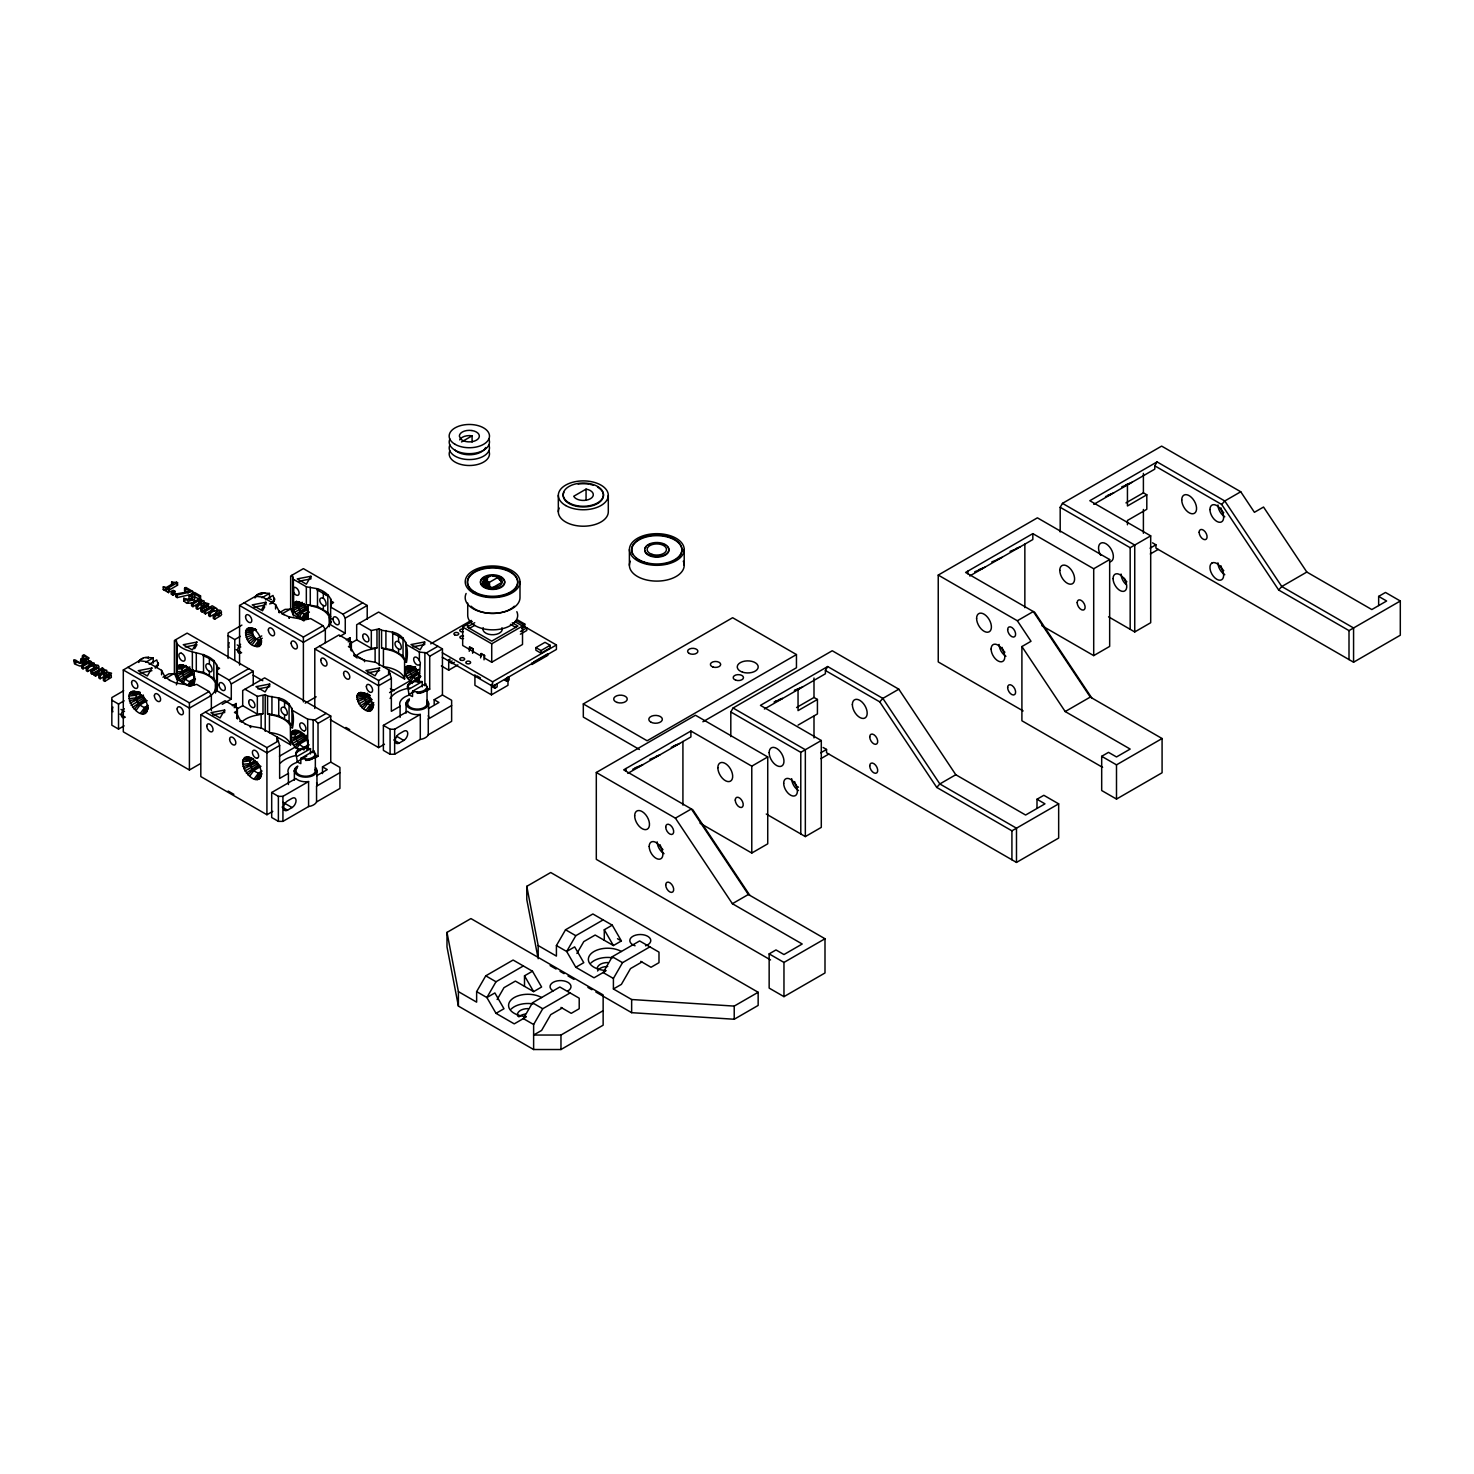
<?xml version="1.0" encoding="UTF-8"?>
<svg xmlns="http://www.w3.org/2000/svg" width="1474" height="1474" viewBox="0 0 1474 1474"><rect width="100%" height="100%" fill="white"/><g stroke="black" fill="none" stroke-linecap="round" stroke-linejoin="round"><path stroke-width="1.5" d="M211.353 710.597L211.353 695.47L209.068 691.527L196.705 684.378L188.838 686.092L177.12 679.33L177.12 643.788L175.738 639.698M303.957 620.941L293.381 614.842L293.768 587.5A4.44 2.561 60 0 1 298.19 590.061A4.44 2.561 60 0 1 298.19 595.164A4.44 2.561 60 0 1 293.768 592.622L293.381 591.829M487.857 586.32L488.041 581.788L486.162 579.098M177.12 672.973C177.175 683.181 198.124 693.296 194.402 676.105L194.089 678.924C194.789 671.757 181.339 659.081 177.12 667.906M307.845 616.187L307.845 609.002L307.218 610.328C312.285 624.644 292.405 616.851 293.381 607.177M308.066 614.437L308.379 611.618L304.399 613.921L301.783 618.048M307.845 744.517L308.029 740.501L307.624 748.976L308.158 741.772M419.85 675.958L418.69 681.928L419.85 675.958L415.871 678.261L413.254 682.407C399.749 677.34 404.06 656.354 417.861 670.817L410.988 666.617M148.137 707.833C141.375 729.814 114.714 684.452 139.201 692.467L132.531 691.159M147.124 711.094C149.187 702.158 142.536 693.849 134.189 691.324M193.868 683.31L194.089 681.559M250.433 628.164C259.295 628.329 267.199 649.408 254.486 646.017C244.463 643.991 241.017 622.102 255.444 629.287L248.793 627.998M259.332 646.496L261.58 640.545C256.476 641.816 248.977 632.549 254.486 629.195M261.875 773.5C256.071 794.781 229.078 753.067 251.28 757.765M244.868 757.268L251.151 758.299C246.637 764.674 254.394 773.979 261.359 773.334L259.092 779.285M260.861 776.761C262.943 767.825 256.292 759.515 247.927 756.991M293.381 604.745L296.385 601.41L305.431 605.446L299.517 602.258M300.051 749.971C284.445 744.223 289.973 718.52 306.168 736.632L297.011 731.104M290.728 734.715L295.629 734.531L299.591 732.228C287.577 731.399 303.994 755.204 308.158 744.407L302.428 749.455M373.585 705.069C369.053 725.374 344.474 687.805 365.257 693.277M372.572 708.331C373.714 701.329 368.353 694.678 361.904 692.504M419.316 680.546L418.69 674.687L416.387 670.707M193.241 684.691L194.402 678.722L190.422 681.025L187.806 685.17M307.218 617.569L308.25 612.723M306.997 750.358L307.624 746.397M193.868 676.916L194.273 674.834M307.845 612.429L308.25 610.347M138.777 662.471L139.035 661.292A9.673 5.583 0 0 1 145.871 657.33L153.222 657.901L153.222 663.153M177.12 643.788C187.677 656.243 211.703 649.573 217.231 666.948L219.608 668.33L217.397 669.601L216.66 672.863L229.023 680.011L231.289 683.954L231.289 699.081L222.224 704.332M217.397 669.601L217.397 687.363L215.093 690.403A26.587 15.348 0 0 1 209.787 696.299M231.289 699.081L216.66 690.643L217.397 687.363M255.02 597.983L255.297 596.804A9.673 5.583 0 0 1 262.132 592.843L269.466 593.414L269.466 598.665L271.474 599.568M236.651 717.801L237.388 707.87L225.025 700.74L200.814 714.724L200.814 776.577L266.923 814.735L272.782 811.363M350.628 649.776L351.365 642.056L339.002 634.926L314.791 648.91L314.791 708.478M501.934 582.322L498.12 577.292L489.331 582.359L488.041 581.788L485.757 587.721L487.028 581.014L484.209 586.56L483.251 585.215C483.417 574.197 498.599 571.912 501.934 582.322L494.03 586.873M192.246 685.613L193.868 680.73M306.224 618.49L307.845 613.608M488.281 586.523L489.331 582.359L489.829 586.892M146.442 712.605L148.248 707.078C141.522 710.394 131.536 697.294 138.243 692.375M260.419 645.483L261.617 641.798M260.179 778.272L261.395 774.587M371.89 709.842L373.696 704.314C367.91 708.92 358.827 692.338 367.947 694.088L363.673 693.259M190.957 686.018L193.241 681.32M304.934 618.896L307.218 614.197M416.884 681.762L419.316 677.966M484.209 586.56L486.383 580.111L483.251 585.215L482.919 583.759L486.383 578.195L483.251 582.322L487.028 577.311L484.209 580.977L487.747 578.932M145.355 713.619L147.603 707.667M203.523 655.856L203.523 654.548L203.523 672.31L213.841 678.28L217.231 684.71L215.093 682.444A26.587 15.348 0 0 0 202.712 673.121L192.357 670.357L192.357 652.595M289.291 616.961L289.291 618.269L289.291 616.961L300.438 618.914M250.525 726.185L250.525 727.511L250.525 726.185L261.672 728.138L290.599 744.831L290.323 725.871A26.587 15.348 0 0 0 271.511 715.019L267.586 713.784L267.586 696.023L265.209 694.641L257.342 696.354L244.979 689.224M317.5 590.061L317.5 588.752C324.704 591.074 332.977 596.952 331.208 605.593M278.733 699.302L278.733 697.976C293.086 700.924 295.003 715.903 292.46 728.138L290.599 727.069M392.71 633.488L392.71 632.18C407.064 635.128 408.98 650.108 406.437 662.342L404.3 660.076A26.587 15.348 0 0 0 385.488 649.223L381.563 647.989L381.563 630.227L379.187 628.845L371.319 630.54L358.956 623.41M370.803 710.855L373.051 704.904M187.806 668.054L190.422 669.196C177.285 657.625 181.026 683.752 192.412 681.578M293.363 605.869L298.135 605.685L302.096 603.4C293.823 601.761 300.585 615.579 306.389 614.455M413.586 667.74C405.276 666.119 412.057 679.938 417.861 678.814M234.237 707.704L236.135 703.522L232.339 705.714M348.214 641.89L350.112 637.726L346.316 639.919M189.446 685.852L191.454 681.467L195.434 679.182M303.423 618.748L305.431 614.345L309.411 612.06M303.865 750.063L305.21 747.152L309.172 744.849M415.557 681.633L416.902 678.703L420.882 676.419M143.936 714.061L146.792 707.907M257.913 646.939L260.751 640.785M257.674 779.728L260.53 773.592M369.384 711.297L372.222 705.143M193.241 674.816L193.868 673.489M307.624 742.601L306.997 737.848L306.002 738.419L304.694 736.521M418.69 674.687L419.316 673.36M95.57 667.335L94.354 667.335L94.225 663.116L90.264 662.029L91.167 661.513L89.803 660.721L81.678 665.419L81.678 668.054L83.041 668.846L89.122 665.327L91.978 665.861M216.752 612.392L216.973 608.651L212.201 605.777L204.075 610.476L204.075 613.11L205.439 613.903L211.519 610.402L214.375 610.918M194.66 648.652L196.926 644.709L185.208 646.957M265.891 602.258L261.322 610.162L252.22 604.893L265.891 602.258L265.891 604.893M262.464 610.807L264.749 606.864M224.638 710.044L220.068 717.949L210.948 712.679L224.638 710.044L224.638 712.679M310.903 576.26L306.352 584.165L297.232 578.895L310.903 576.26L310.903 578.895L299.185 581.161M269.65 684.047L265.099 691.951L255.979 686.681L269.65 684.047L269.65 686.681L257.932 688.948M424.659 641.945L420.108 649.831L410.988 644.562L424.659 641.945L424.659 644.562L412.941 646.828M446.99 932.397L446.99 946.879L458.396 1006.097L533.625 1049.525L560.968 1049.525L603.142 1025.185L603.142 994.913L470.925 918.578L446.99 932.397L458.396 991.615L476.636 1002.154L476.636 991.615L485.757 975.825L513.099 960.035L532.482 971.219L541.603 987.009L533.625 991.615L515.384 981.094L503.979 987.672L497.143 999.519M523.362 965.949L496.001 981.758L486.881 997.548L496.001 1013.338L514.242 1023.859L525.868 1017.152M595.846 992.02L631.646 1012.675L734.218 1019.253L758.152 1005.434L758.152 992.278L550.723 872.516L526.789 886.335L538.176 945.553L556.417 956.092L556.417 945.553L565.537 929.762L592.88 913.972L612.263 925.156L621.383 940.946L613.405 945.553L595.164 935.032L583.778 941.61L576.924 953.457M560.968 1007.405L571.23 1013.338L579.208 1008.732L579.208 998.193L559.844 987.009L532.482 1002.799L523.362 1018.608L533.625 1024.522L533.625 1049.525M603.142 919.887L575.8 935.695L566.679 951.485L575.8 967.276L594.022 977.796L605.648 971.09M533.625 1024.522L542.745 1008.732L570.088 992.942M730.809 736.632L730.809 711.96L733.075 707.999L832.239 650.753L898.808 689.187L955.797 774.734L1025.609 815.03L1044.974 803.846L1036.996 799.24L1036.996 808.36M640.766 961.343L651.011 967.276L658.989 962.669L658.989 952.13L639.624 940.946L612.263 956.737L603.142 972.545L613.405 978.46L613.405 988.98L631.646 999.519L734.218 1006.097L758.152 992.278M613.405 978.46L622.525 962.669L649.868 946.879M764.38 709.012L825.403 673.784L825.403 670.504L827.688 666.543L882.852 698.4L939.841 783.947L1016.489 828.204L1016.489 862.419L1058.664 838.061L1058.664 803.846L1043.832 795.297L1036.996 799.24M1060.193 531.985L1060.193 507.296L1062.478 503.353L1161.641 446.106L1240.739 491.763L1254.411 512.307L1263.531 507.038L1306.83 572.059L1371.815 609.554L1386.629 601.005L1378.651 596.399L1378.651 605.519M1093.763 504.366L1154.787 469.137L1154.787 465.839L1157.072 461.896L1224.783 500.976L1281.772 586.523L1353.574 627.979L1353.574 662.213L1400.3 635.22L1400.3 601.005L1385.486 592.456L1378.651 596.399M142.278 713.895L145.815 707.815M256.255 646.773L259.793 640.693M256.034 779.562L259.571 773.481M367.726 711.131L371.264 705.051M155.212 667.998A9.673 5.583 0 0 0 158.05 664.055L156.76 659.947L149.206 664.295M271.474 603.511A9.673 5.583 0 0 0 274.311 599.568L273.003 595.459L265.467 599.807M300.825 750.026A9.673 5.583 0 0 0 295.998 754.854L296.329 752.09A9.673 5.583 0 0 1 303.165 748.147L310.498 748.7L310.498 753.969M300.825 758.373L314.036 750.745L315.344 754.854A9.673 5.583 0 0 1 305.671 760.437L305.671 759.128L300.825 758.373L300.825 763.643L298.835 762.758L297.287 761.597L295.998 753.546L295.998 754.854M410.527 683.789A9.673 5.583 0 0 0 407.69 687.732L408.022 684.968A9.673 5.583 0 0 1 414.857 681.025L422.19 681.578L422.19 686.847M412.536 691.251L425.746 683.623L427.036 687.732A9.673 5.583 0 0 1 417.363 693.314L417.363 692.006L412.536 691.251L412.536 696.52L410.527 695.636L408.98 694.475L407.69 686.423L407.69 687.732M183.255 682.536L185.853 678.409L193.813 673.802M299.517 616.74L302.115 612.594L308.084 609.149M297.011 748.202L299.609 744.075L307.569 739.487M410.988 681.099L413.586 676.953L419.556 673.507M208.718 608.007L208.589 606.109M485.757 579.816L488.041 576.537L484.209 580.977M482.919 583.759L486.162 579.153M135.958 710.505L140.233 704.738L147.234 700.703M140.509 713.14L144.784 707.373L148.284 705.364M252.22 644.709L256.494 638.942L261.746 635.92M254.486 646.017L258.761 640.25L262.261 638.242M249.696 776.172L253.97 770.423L260.972 766.369M254.265 778.806L258.54 773.058L262.04 771.031M363.673 709.049L367.947 703.301L371.448 701.274M365.957 710.376L370.232 704.609L373.733 702.601M322.769 592.327L327.117 595.588L327.818 594.704L327.818 612.484L330.692 616.629M357.169 657.994L354.184 655.746L354.884 654.843L350.794 647.989L348.417 646.607L350.628 645.336M181.634 681.356L184.821 677.653L192.781 673.047M297.895 615.542L301.083 611.839L307.053 608.394M295.39 747.023L298.577 743.32L306.537 738.732M409.367 679.901L412.554 676.197L418.524 672.752M1058.664 803.846L1011.919 830.82L936.745 787.429L879.757 701.882L882.852 698.4L898.808 689.187M936.745 787.429L939.841 783.947L955.797 774.734M1400.3 601.005L1349.005 630.614L1278.677 590.024L1221.688 504.477L1224.783 500.976L1240.739 491.763M1278.677 590.024L1281.772 586.523L1306.83 572.059M134.189 709.215L139.201 704.001L146.202 699.947M250.433 643.401L255.444 638.187M247.927 774.882L252.938 769.668L259.94 765.632M361.904 707.76L366.915 702.545L372.167 699.524M419.39 664.571L419.003 664.921A4.44 2.561 60 0 1 414.581 662.36A4.44 2.561 60 0 1 414.581 657.238A4.44 2.561 60 0 1 419.003 659.799L420.348 662.655L419.39 677.487M95.847 672.107L92.272 674.171L90.909 673.378L90.909 670.744L92.272 671.536L99.126 667.132L98.242 665.327L94.354 664.7M220.639 613.018L221.653 614.4L220.75 615.671L214.67 619.227L213.306 618.435L213.306 615.8L214.67 616.593L221.524 612.189L220.639 610.383L216.752 609.757M180.123 679.754L191.823 672.033M296.385 613.958L308.084 606.238M293.879 745.439L305.579 737.719M407.856 678.316L417.566 671.739M132.531 707.465L145.244 698.934M248.793 641.669L254.486 637.173M246.287 773.15L258.982 764.601M360.264 706.028L371.208 698.492M86.8 660.997L83.428 661.457M194.752 594.04L194.752 596.675L199.285 599.292L200.556 598.573L200.556 595.938L199.285 596.675L194.752 594.04L191.86 595.717L194.734 598.076A3.796 2.193 0 0 1 194.052 599.678L188.727 601.152L183.734 598.278C185.484 599.034 199.027 601.484 189.04 595.717L189.04 598.352L192.339 600.084M90.909 670.744C103.917 666.451 92.641 662.471 87.666 668.864L86.284 668.091L86.284 670.707L87.666 671.499L93.673 667.998L96.584 668.514M208.221 608.449L202.159 612.005L200.796 611.213L200.796 608.578C213.804 604.285 202.528 600.305 197.534 606.698L196.171 605.906L196.171 608.541L197.534 609.333L203.559 605.832L206.857 606.606M111.213 675.497L111.361 677.395L104.801 681.393L103.42 680.601L103.42 677.966C116.446 673.673 105.151 669.693 100.177 676.105L98.813 675.313L98.813 677.948L100.177 678.74L106.202 675.221L109.113 675.737M219.368 613.829L216.088 613.055L210.063 616.556L208.7 615.764L208.7 613.147L214.762 608.541L211.519 607.767L205.439 611.268L204.075 610.476M97.616 671.075L99.255 669.343L98.242 667.962M200.869 605.832L201.864 605.206M103.512 675.221L104.507 674.595M108.118 677.893L109.113 677.266M218.005 615.727L219 615.1M169.713 589.729L177.525 585.215L177.525 582.598L167.76 588.237L169.676 589.342L168.57 592.603L163.282 589.563L163.282 586.928L166.359 587.426L173.619 583.225L171.666 582.101L171.666 584.736M171.666 582.101L177.525 582.598M163.282 589.563L166.359 590.061M163.282 586.928L168.57 589.987L169.676 589.342M171.168 591.479L173.232 590.282L174.982 591.277L174.982 593.911L172.9 595.109L171.168 594.114L171.168 591.479L172.9 592.474L174.982 591.277M184.582 588.181L185.853 587.444L192.725 591.406L192.725 594.04L177.212 597.596L175.664 596.694L175.664 594.059L190.183 591.406L184.582 588.181L184.582 590.816L188.322 592.972M184.582 590.816L185.853 590.079M192.725 591.406L177.212 594.962L175.664 594.059M81.457 665.769A4.772 2.764 0 0 1 79.67 665.99L74.566 663.982L73.7 660.297C76.077 658.215 78.269 664.627 81.678 661.586C84.405 658.178 77.514 659.523 82.175 662.36M189.04 595.717L194.623 592.493L200.556 595.938M80.738 658.786L86.708 659.726M73.7 660.297L79.67 663.355A4.772 2.764 0 0 0 82.286 662.876L84.055 661.697A3.317 1.916 0 0 0 84.055 660.223L89.159 658.104L83.944 654.732L82.415 655.617L82.415 658.252L83.944 657.367M193.241 602.866L186.83 603.327L183.734 600.913L185.263 600.01M80.738 661.421L81.954 660.721M461.509 441.942L472.085 435.843L472.085 442.089M82.286 665.511C82.507 661.273 91.793 663.392 87.445 658.602M201.864 603.677L198.99 603.161L192.928 606.662L191.565 605.888L191.565 603.253L199.69 598.555L201.054 599.347L200.151 599.863L204.112 600.931L204.223 602.534L208.921 603.806L207.502 606.275L202.159 609.37L200.796 608.578M81.678 665.419L83.041 666.211L89.122 662.71L92.567 663.724L86.284 668.091M191.565 603.253L192.928 604.045L198.99 600.526L202.454 601.558L196.171 605.906M91.167 664.148L90.264 664.663L92.18 664.811M201.054 601.982L200.151 602.498L201.164 602.534M103.972 672.863L101.632 672.568L95.57 676.069L94.189 675.276L94.189 672.641L102.332 667.943L103.696 668.735L102.793 669.27L106.736 670.338L106.865 671.941L111.545 673.213L110.145 675.682L104.801 678.759L103.42 677.966M94.189 672.641L95.57 673.434L101.632 669.933L105.078 670.946L98.813 675.313M94.189 675.276L99.071 672.457M103.696 671.37L102.793 671.886L103.806 671.923M208.7 613.147L210.063 613.921C215.038 607.528 226.314 611.507 213.306 615.8M200.353 763.679L189.409 769.999L123.3 731.823L123.3 669.97L139.256 660.757L146.35 661.568L161.587 670.357L164.977 676.787L170.026 680.491M239.562 665.05L239.562 605.482L255.518 596.27L262.612 597.081L275.564 604.561L278.954 610.991L284.003 614.695M145.668 662.25L153.222 657.901M261.93 597.762L269.466 593.414M123.669 690.735L111.84 697.571L111.84 725.208L118.528 729.077L124.111 725.853M241.902 625.105L228.083 633.083L228.083 658.436M162.988 677.248L168.828 673.876L175.24 673.636M111.84 700.205L118.528 704.056L124.111 700.832M139.883 692.061L136.382 694.088L129.344 694.125M185.982 665.456L182.002 667.74L177.193 667.298M139.735 693.185L136.234 695.212L129.122 696.023M279.231 612.76L285.072 609.388L291.483 609.149M165.641 678.427L174.393 673.378L174.393 640.471L187.124 633.12L253.233 671.278L253.233 685.023M228.083 635.718L234.79 639.569L240.373 636.344M141.486 694.807L136.234 697.828L129.122 698.658M189.833 666.893L181.873 671.499L177.101 671.683M281.903 613.939L290.654 608.891L290.654 575.984L303.386 568.632L367.21 605.482L367.21 619.227M302.244 602.276L298.264 604.58L293.455 604.119M143.383 695.065L136.382 699.1L129.344 700.832M189.962 668.164L182.002 672.77L177.193 673.673M304.234 603.511L298.264 606.956L293.455 607.878M143.77 696.41L130.025 703.135M190.367 669.509L177.82 675.792M304.621 604.856L294.081 609.978M131.112 705.401L144.415 697.718M178.815 677.856L192.983 669.675M247.374 639.587L253.657 635.957M295.076 612.06L305.265 606.183M304.934 606.348L306.224 608.246L307.218 607.675L303.423 604.764M302.815 620.296L310.682 618.583L323.046 625.713L325.33 629.656L325.33 642.646M127.87 667.335L189.409 702.877L209.068 691.527M229.023 680.011L248.682 668.662M244.113 602.848L303.386 637.063L323.046 625.713M331.208 601.134L333.585 602.516L331.374 603.806L330.637 607.067L343 614.197L362.659 602.848M331.374 621.567L329.07 624.589A26.587 15.348 0 0 1 323.764 630.485M211.353 695.47L189.409 708.128L123.3 669.97M231.289 683.954L253.233 671.278M325.33 629.656L303.386 642.332L239.562 605.482M339.831 636.418L345.266 633.286L345.266 618.14L367.21 605.482M586.062 489.128L573.736 496.259L574.657 497.549A9.986 5.767 0 0 0 590.392 498.746A9.986 5.767 0 0 0 588.31 489.681L586.062 489.128L586.062 499.557M237.259 708.81L242.694 705.678L257.342 714.116L262.998 713.692L262.998 695.931M349.412 644.046L356.671 639.863L371.319 648.32L376.976 647.897L376.976 630.117M236.651 711.131L234.44 712.421L236.817 713.784L240.207 720.233L245.255 723.937M241.607 722.168A26.587 15.348 0 0 1 257.747 715.019L262.998 713.692M355.584 656.372A26.587 15.348 0 0 1 371.724 649.223L376.976 647.897M305.21 703.135L316.155 696.815M430.703 643.843L471.312 620.407M480.616 657.883L481.187 653.516L481.187 656.151L462.67 645.465L462.67 627.04L472.288 621.475M474.72 622.71L467.221 627.04L491.726 641.172L517.945 626.045L512.289 622.783M319.342 646.275L378.615 680.491L390.002 673.913L388.62 669.822L388.62 674.097M406.437 644.58L419.39 652.061L426.483 652.853L437.889 646.275M469.101 628.587L474.72 625.344M205.365 712.089L266.923 747.613L278.31 741.035L276.928 736.945L276.928 741.385M292.46 710.376L307.697 719.183L314.791 719.975L326.178 713.398M390.002 673.913L391.347 678.409L378.615 685.76L314.791 648.91M426.207 691.195L429.708 689.169L429.708 656.262L442.44 648.91L442.44 694.973L451.634 700.279L451.634 721.339L428.271 734.826A11.276 6.522 0 0 1 420.293 739.432L394.645 754.246L390.076 754.246L383.387 750.377L383.387 725.374L407.598 711.389A11.276 6.522 0 0 0 420.293 714.429L420.293 739.432M253.491 758.852L249.99 760.879L242.86 761.708M367.597 693.259L364.096 695.267L357.077 695.304M413.715 666.635L409.735 668.938L404.926 668.477M367.468 694.365L363.967 696.391L356.837 697.22M415.557 666.598L409.606 670.044L404.705 670.228M278.31 741.035L279.636 745.531L266.923 752.882L200.814 714.724M314.515 758.299L318.015 756.291L318.015 723.384L330.747 716.032L330.747 762.095L339.923 767.401L339.923 788.461L316.56 801.948A11.276 6.522 0 0 1 308.582 806.554L282.934 821.368L278.383 821.368L271.695 817.499L271.695 792.496L295.887 778.512A11.276 6.522 0 0 0 308.582 781.552L308.582 806.554M255.242 760.473L249.99 763.514L242.86 764.324M369.348 694.623L364.096 697.663L357.077 699.395M415.705 667.869L409.735 671.315L404.926 672.236M255.37 761.745L250.119 764.785L243.099 766.517M303.718 733.849L295.758 738.437L290.949 739.358M369.753 695.968L357.758 701.698M416.092 669.214L405.553 674.337M257.526 762.076L243.781 768.802M304.105 735.176L291.576 741.459M358.845 703.946L370.379 697.294M406.548 676.419L418.727 669.38M244.868 771.068L258.153 763.403M292.571 743.522L306.739 735.36M279.452 756.18L294.837 747.281L300.346 750.469M389.578 692.596L408.814 681.485L412.333 683.512M469.229 651.305L469.801 646.939L473.209 648.91L473.209 651.545M514.758 621.973L517.945 620.13L524.781 624.073L524.781 626.708L521.593 628.55M449.846 658.989L449.846 662.268L452.131 660.96M469.229 647.27L473.209 648.91M454.397 662.268L452.131 663.595L449.846 662.268M408.98 689.206L422.19 681.578M521.593 625.916L524.781 624.073M462.67 627.04L491.726 643.806L522.515 626.045L522.515 644.47L491.726 662.231L484.614 658.123L484.614 655.488L481.187 653.516M297.287 756.328L310.498 748.7M441.371 665.935L448.704 670.173L457.88 664.866M408.98 694.475L414.655 691.214M520.396 631.535L526.789 627.85L526.789 630.485L520.396 634.17M297.287 761.597L306.721 756.144M480.616 653.848L484.614 655.488M408.501 695.323A17.725 10.244 0 0 0 399.638 704.185L400.099 706.249L391.347 711.316L391.347 678.409M296.808 762.445A17.725 10.244 0 0 0 287.927 771.307L288.407 773.371L279.636 778.438L279.636 745.531M434.185 704.222L434.185 699.745L442.44 694.973M322.493 773.574L322.493 766.867L330.747 762.095M428.326 708.644L438.957 702.49L434.185 699.745M383.387 725.374L390.076 729.243L394.645 729.243L420.293 714.429M535.891 647.602L545.012 642.332L550.152 645.299L550.152 647.934L541.032 653.185L535.891 650.237L535.891 647.602L541.032 650.55L550.152 645.299M316.634 775.748L327.265 769.612L322.493 766.867M271.695 792.496L278.383 796.347L282.934 796.347L308.582 781.552M330.25 719.699L378.615 747.613L384.474 744.241M428.271 734.826L428.271 719.036L451.634 705.549M442.292 652.779L492.592 681.817L556.417 644.967L556.417 649.444L492.592 686.294L442.292 657.257M316.56 801.948L316.56 786.158L339.923 772.671M533.68 661.9L547.867 653.719L547.867 655.304L531.911 664.516L531.911 662.932M506.835 678.722L504.55 680.03L506.835 681.356L509.12 680.03L509.12 676.75M399.196 743.062L403.765 740.427A5.638 3.261 -60 0 0 407.745 733.518A5.638 3.261 -60 0 0 403.765 731.215L399.196 733.849A5.638 3.261 -60 0 0 395.216 740.759A5.638 3.261 -60 0 0 399.196 743.062L393.816 739.948M492.592 686.939L494.877 688.266L497.143 686.939L497.143 683.66M287.504 810.166L292.055 807.549A5.638 3.261 -60 0 0 296.053 800.64A5.638 3.261 -60 0 0 292.055 798.337L287.504 800.953A5.638 3.261 -60 0 0 283.505 807.863A5.638 3.261 -60 0 0 287.504 810.166L282.124 807.07M474.923 674.779L474.923 685.299L491.45 694.844L507.977 685.299L507.977 676.879M639.403 749.474L583.317 717.083L583.317 703.927L732.633 617.717L796.457 654.567L796.457 667.74L702.895 721.763M796.457 654.567L647.141 740.777L583.317 703.927M770.534 959.942L596.307 859.36L596.307 772.487L695.47 715.24L767.733 756.954L767.733 843.828L751.777 853.041L700.003 823.155M1023.122 710.947L938.238 661.937L938.238 575.081L1037.401 517.835L1109.664 559.549L1109.664 646.404L1093.708 655.617L1041.934 625.75M767.733 756.954L751.777 766.167L690.901 731.03L623.668 769.852L692.835 809.797L749.824 895.344M1109.664 559.549L1093.708 568.761L1032.832 533.625L965.599 572.446L1034.766 612.392L1091.755 697.939M1157.072 461.896L1089.82 500.718L1150.697 535.854L1150.697 622.728L1134.74 631.941L1108.577 616.832M627.795 773.389L690.901 736.963L690.901 731.03M969.726 575.984L1032.832 539.539L1032.832 533.625M827.688 666.543L760.437 705.364L821.294 740.519L821.294 827.375L805.338 836.587L766.277 814.035M776.393 700.758L774.108 702.085L782.086 698.787M1125.952 502.892L1143.4 492.832L1146.809 494.803L1146.809 509.285L1127.444 520.469L1127.444 524.781M1146.809 494.803L1127.444 505.987L1127.444 484.356M796.568 707.538L813.998 697.478L817.425 699.45L817.425 713.932L798.042 725.116M817.425 699.45L798.042 710.634L798.042 689.021M1060.193 507.296L1130.171 547.702L1150.697 535.854M675.405 818.162L691.361 808.95L748.35 894.497L824.998 938.754L824.998 972.969L783.965 996.645L769.152 988.096L769.152 953.881L775.987 949.938L783.965 954.544L802.206 944.005L732.394 903.709L675.405 818.162L596.307 772.487M1017.336 620.757L1033.292 611.544L1090.281 697.073L1162.083 738.529L1162.083 772.763L1116.5 799.074L1101.686 790.525L1101.686 756.309L1108.522 752.348L1116.5 756.954L1130.171 749.068L1065.205 711.555L1021.906 646.552L1031.008 641.282L1017.336 620.757L938.238 575.081M1150.089 548.181L1155.929 544.809L1155.929 548.107L1353.574 662.213M730.809 711.96L800.787 752.348L821.294 740.519M1150.31 553.984L1158.214 549.415M820.705 752.827L826.546 749.455L826.546 752.753L1016.489 862.419M820.907 758.631L828.812 754.062M524.504 986.364L524.504 975.825L532.482 971.219M604.285 940.301L604.285 929.762L612.263 925.156M496.001 1013.338L503.979 1008.732L494.877 992.942L486.881 997.548L476.636 991.615M575.8 967.276L583.778 962.669L574.657 946.879L566.679 951.485L556.417 945.553M732.394 903.709L748.35 894.497M1065.205 711.555L1090.281 697.073M562.11 1008.069L550.723 1014.646L541.603 1030.437L533.625 1035.043L560.968 1035.043L603.142 1010.703M641.89 962.006L630.504 968.584L621.383 984.374L613.405 988.98M1101.686 756.309L1116.5 764.859L1162.083 738.529M769.152 953.881L783.965 962.43L824.998 938.754M1126.007 484.762L1131.995 482.293M1121.732 486.899L1129.71 483.619M1107.785 495.301L1113.754 492.832M1105.5 496.609L1111.488 494.14M1016.305 548.42L1020.303 546.78M1010.04 551.387L1018.018 548.107M998.082 558.959L1002.062 557.319M991.799 561.926L999.777 558.628M978.976 569.646L984.964 567.177M974.719 571.783L982.697 568.503M794.633 690.237L802.611 686.939M794.339 690.735L800.327 688.266M778.383 699.947L782.381 698.289M673.526 746.01L679.514 743.541M671.241 747.318L677.229 744.849M656.151 756.365L660.131 754.725M649.868 759.331L657.846 756.033M635.054 767.88L643.033 764.601M632.788 769.207L640.766 765.909M246.287 637.339L253.031 634.649M245.605 635.036L252.625 633.304M254.173 607.141L263.938 605.261M140.196 672.955L151.914 670.688M367.91 672.826L379.629 670.559M212.901 714.927L222.666 713.048M245.366 632.862L252.496 632.033M417.363 692.006L419.869 691.822A9.673 5.583 0 0 0 426.705 687.861L427.036 686.423L427.036 703.522M305.671 759.128L308.177 758.926A9.673 5.583 0 0 0 315.012 754.983L315.344 753.546L315.344 770.644M177.101 669.049L181.873 668.864L185.853 666.561L183.255 665.437M290.728 737.35L295.629 737.166L301.58 733.72L304.16 734.863M245.605 630.946L252.625 630.927M243.099 759.792L250.119 759.755M204.223 605.169L205.457 605.169M106.865 674.576L108.081 674.576M291.999 575.21L293.381 579.3L306.334 586.781L317.5 588.752L317.5 606.514L327.818 612.484M306.334 586.781L306.334 604.561L317.5 606.514M306.334 604.561L316.689 607.325A26.587 15.348 0 0 1 329.07 616.648L329.347 626.726M381.563 630.227L392.71 632.18L392.71 649.942L403.047 655.912L406.437 662.342M381.563 647.989L392.71 649.942M192.357 670.357L203.523 672.31M186.461 684.71L175.701 683.015L169.473 680.177M267.586 696.023L278.733 697.976L278.733 715.756L289.07 721.707L291.944 725.871L291.944 708.11M267.586 713.784L278.733 715.756M190.957 670.836L192.412 670.965L189.446 669.251M246.287 629.435L253.031 630.043M357.758 693.793L364.502 694.401M130.025 692.614L136.769 693.204M243.781 758.281L250.525 758.889M290.949 732.965L295.758 733.426M247.374 628.421L253.657 629.453M358.845 692.78L365.128 693.812M131.112 691.601L137.414 692.614M252.22 628.901L256.494 629.73M365.957 694.586L370.232 695.396M135.958 692.08L140.233 692.909M294.081 602.737L298.669 603.695M405.553 667.096L410.14 668.054M177.82 665.916L182.407 666.874M291.576 731.583L296.163 732.541M360.264 692.356L364.06 693.149M246.287 756.844L251.98 758.041M472.085 435.843L469.34 435.604A9.986 5.767 0 0 0 459.685 439.878M426.483 688.395L429.708 689.169M314.791 755.517L318.015 756.291M295.076 601.816L299.296 603.106M406.548 666.174L410.767 667.464M178.815 664.995L183.034 666.285M292.571 730.662L296.79 731.952M414.876 669.104L416.902 669.804M303.183 734.918L305.21 735.618M296.385 601.41L300.125 602.848M407.856 665.769L411.596 667.206M180.123 664.59L183.863 666.027M293.879 730.256L297.619 731.694M187.235 602.184L188.23 602.59M297.895 601.576L301.083 602.94M301.783 603.566L304.399 604.708M409.367 665.916L412.554 667.298M413.254 667.925L415.871 669.049M181.634 664.737L184.821 666.119M295.39 730.404L298.577 731.786M317.094 589.803L327.117 595.588M392.305 633.23L398.551 636.086L398.551 641.669A4.44 2.211 66.1 0 1 401.278 647.344A4.44 2.211 66.1 0 1 398.551 648.928L398.551 652.54M283.45 614.363L289.678 617.201M358.661 657.791L364.907 660.647L354.184 654.419L354.184 655.746M203.117 655.617L209.363 658.454L209.363 664.055A4.44 2.211 66.1 0 1 212.09 669.712A4.44 2.211 66.1 0 1 209.363 671.296L209.363 674.908M278.328 699.044L284.574 701.882L284.574 707.483A4.44 2.211 66.1 0 1 287.301 713.158A4.44 2.211 66.1 0 1 284.574 714.724L284.574 718.335M244.684 723.605L250.93 726.442M82.433 658.362C91.277 662.066 82.341 650.882 82.507 658.288M1154.787 465.839L1221.688 504.477M1152.521 542.837L1155.929 544.809M1062.478 503.353L1134.74 545.067L1134.74 631.941M1102.607 767.364L1021.906 720.768L1021.906 646.552M825.403 670.504L879.757 701.882M823.118 747.484L826.546 749.455M733.075 707.999L805.338 749.732L805.338 836.587M517.945 621.438L522.515 624.073M523.528 625.989L556.417 644.967M514.758 621.567L522.515 626.045M510.409 624.331L516.066 627.592M442.44 648.91L378.615 612.06L356.671 624.736L356.671 639.863M476.765 675.829L480.432 677.948M329.347 617.846L331.208 618.914M345.266 633.286L330.637 624.829L330.637 598.628M404.576 661.273L404.576 679.035L375.649 662.342L364.502 660.389L364.502 661.697M390.352 688.598L394 690.698M177.525 585.215L176.401 581.935M173.232 592.917L174.982 593.911M396.58 736.281L403.765 740.427M237.203 644.93L240.796 646.994M236.245 649.629L241.625 652.742M330.747 716.032L264.638 677.874L242.694 690.532L242.694 705.678M345.929 727.437L349.743 729.63M253.104 675.147L262.777 680.73M617.514 938.717L621.383 940.946M565.537 929.762L575.8 935.695M612.263 956.737L622.525 962.669M283.082 802.353L292.055 807.549M120.96 709.418L124.535 711.481M119.984 714.116L125.364 717.23M550.115 965.599L556.085 969.044M560.046 971.348L564.026 973.651M568.006 975.935L573.976 979.381M587.886 987.414L591.866 989.717M228.157 791.041L233.869 794.339M485.757 975.825L496.001 981.758M532.482 1002.799L542.745 1008.732M216.623 610.807L216.088 613.055M499.428 579.816L500.957 580.977L497.125 576.537M397.98 635.755L403.047 639.458L403.047 638.131L403.047 655.912M284.003 701.55L289.07 705.254L289.07 703.946L289.07 721.707M208.792 658.123L213.841 661.826L213.841 660.518L213.841 678.28M426.483 652.853L429.708 656.262M314.791 719.975L318.015 723.384M495.798 575.947L498.212 578.527M194.181 599.771L194.734 600.71A3.796 2.193 0 0 1 194.052 602.313M290.654 608.891L293.658 616.003M174.393 673.378L177.396 680.491A29.019 16.748 0 0 1 176.401 684.839M604.285 929.762L613.405 945.553M343 614.197L345.266 618.14M524.504 975.825L533.625 991.615M75.34 662.102L75.929 663.189M306.224 608.246L307.218 610.328M306.002 738.419L306.997 740.482M501.934 627.721L502.266 629.177A9.673 5.583 0 0 1 493.845 634.704A9.673 5.583 0 0 1 483.251 630.614L482.919 629.177A9.673 5.583 0 0 1 483.251 627.721M404.576 679.035L404.3 677.837A26.587 15.348 0 0 0 385.488 666.985L383.424 666.819L383.424 649.057M290.599 744.831L290.323 743.651A26.587 15.348 0 0 0 271.511 732.781L269.447 732.633L269.447 714.872M537.752 956.515L526.789 899.49L526.789 886.335M1349.005 630.614L1349.005 659.578M1143.4 473.375L1143.4 492.832M1143.4 509.47L1143.4 533.256M1130.171 547.702L1130.171 629.306M1116.5 764.859L1116.5 799.074M1093.708 568.761L1093.708 655.617M1024.854 544.035L1024.854 607.675M1011.919 830.82L1011.919 859.784M967.865 571.138L967.865 573.755M813.998 678.022L813.998 697.478M813.998 716.272L813.998 737.903M800.787 752.348L800.787 833.952M783.965 962.43L783.965 996.645M751.777 766.167L751.777 853.041M734.218 1006.097L734.218 1019.253M684.212 549.507A27.398 15.827 0 0 1 643.106 563.197A27.398 15.827 0 0 1 643.106 535.799A27.398 15.827 0 0 1 684.212 549.507L684.212 565.297M682.923 741.44L682.923 805.099M631.646 999.519L631.646 1012.675M629.398 549.507L629.398 565.297M625.934 768.544L625.934 771.178M608.301 495.338L608.301 511.773A24.984 14.427 0 0 1 580.056 526.089A24.984 14.427 0 0 1 559.18 508.051M560.968 1035.043L560.968 1049.525M558.333 495.338L558.333 511.773M541.032 650.55L541.032 653.185M538.176 945.553L538.176 958.726M519.99 581.788L519.99 597.578A27.398 15.827 0 0 1 489.018 613.276A27.398 15.827 0 0 1 466.116 593.488M506.835 678.058L506.835 681.356M494.877 684.968L494.877 688.266M492.592 681.817L492.592 686.294M491.726 643.806L491.726 662.231M491.45 684.323L491.45 694.844M484.043 655.819L484.043 659.855M472.638 649.242L472.638 653.277M467.719 603.087L467.719 615.413A24.984 14.427 0 0 0 495.964 629.711A24.984 14.427 0 0 0 516.84 611.692M458.396 991.615L458.396 1006.097M448.704 659.633L448.704 670.173M428.639 703.522L428.639 717.341M424.88 652.466L424.88 685.779M419.39 652.061L419.39 660.592M417.363 680.841L417.363 682.149M405.921 642.296L405.921 660.076M406.087 703.522L406.087 713.103M400.099 706.249L400.099 717.396M394.645 729.243L394.645 754.246M390.076 729.243L390.076 754.246M385.912 630.54L385.912 648.32M379.187 628.845L379.187 665.474M378.615 680.491L378.615 747.613M375.115 648.965L375.115 662.287M371.319 630.54L371.319 648.32M351.365 642.056L351.365 650.955M350.112 637.726L350.112 644.304M323.34 592.659L323.34 598.241M323.34 605.501A4.44 2.211 66.1 0 0 326.067 603.916A4.44 2.211 66.1 0 0 323.34 598.223A4.44 2.874 53 0 0 319.784 600.287A4.44 2.874 53 0 0 323.34 605.501L323.34 609.094M316.947 770.644L316.947 784.463M313.17 719.588L313.17 752.901M310.277 587.094L310.277 604.856M308.195 605.63L308.195 618.951M307.697 719.183L307.697 743.301M303.386 637.063L303.386 701.9M294.376 770.644L294.376 780.207M293.381 579.3L293.381 587.85M292.663 576.131L292.663 611.673M288.407 773.371L288.407 784.518M282.934 796.347L282.934 821.368M278.383 796.347L278.383 821.368M275.564 604.561L275.564 609.002M274.311 599.568L274.311 598.241L273.98 599.697A9.673 5.583 0 0 1 271.474 602.184M271.935 696.354L271.935 714.116M266.923 747.613L266.923 814.735M265.209 694.641L265.209 731.288M264.638 592.659L264.638 593.082A10.078 5.822 0 0 0 254.91 597.394M261.138 714.761L261.138 728.082M257.342 696.354L257.342 714.116M237.388 707.87L237.388 718.98M236.817 713.784L236.817 718.225M236.135 703.522L236.135 707.925M234.79 639.569L234.79 660.039M217.231 666.948L217.231 684.71M216.66 664.442L216.66 690.643M215.554 688.45L215.554 692.891M215.37 683.641L215.37 692.522M214.67 616.593L214.67 619.227M211.519 607.767L211.519 610.402M210.063 613.921L210.063 616.556M205.439 611.268L205.439 613.903M203.559 603.198L203.559 605.832M202.159 609.37L202.159 612.005M199.69 598.555L199.69 601.189M199.285 596.675L199.285 599.292M198.99 600.526L198.99 603.161M197.534 606.698L197.534 609.333M196.3 652.89L196.3 670.652M194.218 671.425L194.218 684.765M192.928 604.045L192.928 606.662M189.409 702.877L189.409 769.999M183.734 598.278L183.734 600.913M177.212 594.962L177.212 597.596M176.401 640.637L176.401 676.161M172.9 592.474L172.9 595.109M168.57 589.987L168.57 592.603M161.587 670.357L161.587 674.797M158.05 664.055L158.05 662.729L157.718 664.184A9.673 5.583 0 0 1 155.212 666.672M148.377 657.146L148.377 658.454M118.528 704.056L118.528 729.077M106.202 672.586L106.202 675.221M104.801 678.759L104.801 681.393M102.332 667.943L102.332 670.578M101.632 669.933L101.632 672.568M100.177 676.105L100.177 678.74M95.57 673.434L95.57 676.069M93.673 665.364L93.673 667.998M92.272 671.536L92.272 674.171M89.122 662.71L89.122 665.327M87.666 668.864L87.666 671.499M83.65 659.615L83.539 662.305M83.041 666.211L83.041 668.846M315.749 754.191A10.078 5.822 0 0 1 305.671 760.013M295.592 754.191A10.078 5.822 0 0 1 303.054 748.589M315.012 769.207A9.673 5.583 0 0 1 304.399 776.19A9.673 5.583 0 0 1 297.287 767.862M316.56 782.786A11.276 6.522 0 0 1 316.56 786.158M284.574 714.724A4.44 2.874 53 0 1 281.018 709.528A4.44 2.874 53 0 1 284.574 707.465M315.436 767.383A11.276 6.522 0 0 1 312.138 775.987A11.276 6.522 0 0 1 297.029 774.827A11.276 6.522 0 0 1 297.693 766.038M294.376 771.307A11.276 6.522 0 0 1 297.693 766.701M280.539 762.924A29.019 16.748 0 0 1 296.348 755.443M158.455 663.392A10.078 5.822 0 0 1 155.507 667.501M138.648 661.881A10.078 5.822 0 0 1 143.346 658.344M145.779 657.773A10.078 5.822 0 0 1 148.377 657.57M209.363 671.296A4.44 2.874 53 0 1 205.807 666.082A4.44 2.874 53 0 1 209.363 664.037M112.945 711.739A5.638 3.261 -60 0 1 112.945 707.133M124.332 717.672A5.638 3.261 -60 0 1 121.384 714.927A5.638 3.261 -60 0 1 124.332 708.773M274.717 598.905A10.078 5.822 0 0 1 269.668 603.935M256.255 596.767A9.673 5.583 0 0 1 257.803 595.607M259.793 594.722A9.673 5.583 0 0 1 262.132 594.169M229.189 647.252A5.638 3.261 -60 0 1 229.189 642.646M240.594 653.185A5.638 3.261 -60 0 1 237.627 650.439A5.638 3.261 -60 0 1 240.594 644.285M1223.752 570.641A5.638 3.261 60 0 1 1220.914 565.758M1223.752 512.731A5.638 3.261 60 0 1 1220.914 507.848M1126.118 584.588A9.673 5.583 60 0 1 1121.051 574.031M1126.855 581.825A5.638 3.261 60 0 1 1124.441 578.287M1100.709 555.311A10.484 6.043 60 0 1 1101.189 542.985A10.484 6.043 60 0 1 1112.022 550.871A10.484 6.043 60 0 1 1109.664 561.834M1224.783 516.784A9.673 5.583 60 0 1 1217.929 504.937M1224.783 574.694A9.673 5.583 60 0 1 1217.929 562.847M1004.899 652.245A5.638 3.261 60 0 1 1002.08 647.362M1005.931 656.28A9.673 5.583 60 0 1 999.096 644.433M526.236 1016.563A19.346 11.166 0 0 1 510.391 1000.717A19.346 11.166 0 0 1 541.603 997.548M511.165 1009.064A19.346 11.166 0 0 1 532.925 1003.868M517.798 1016.212A10.484 6.043 0 0 1 527.913 1008.603M518.848 1016.894A10.484 6.043 0 0 1 525.205 1014.075M553.119 990.896A10.484 6.043 0 0 1 553.119 982.347A10.484 6.043 0 0 1 567.932 982.347A10.484 6.043 0 0 1 567.932 990.896M597.228 968.584A10.484 6.043 0 0 1 607.712 962.54M597.578 970.979A10.484 6.043 0 0 1 607.712 966.483M606.017 970.5A19.346 11.166 0 0 1 590.171 954.655A19.346 11.166 0 0 1 621.383 951.485M590.945 963.001A19.346 11.166 0 0 1 612.705 957.805M635.073 945.792A10.484 6.043 0 0 1 632.272 936.672A10.484 6.043 0 0 1 648.32 936.672A10.484 6.043 0 0 1 645.538 945.792M662.968 849.65A5.638 3.261 60 0 1 660.149 844.768M664.019 853.686A9.673 5.583 60 0 1 657.164 841.857M798.503 790.525A9.673 5.583 60 0 1 791.667 778.677M798.503 787.227A5.638 3.261 60 0 1 797.471 786.471M796.513 785.458A5.638 3.261 60 0 1 794.652 781.588M427.442 687.087A10.078 5.822 0 0 1 417.363 692.891M407.285 687.087A10.078 5.822 0 0 1 417.363 681.264M426.705 702.085A9.673 5.583 0 0 1 416.11 709.068A9.673 5.583 0 0 1 408.98 700.74M428.271 715.664A11.276 6.522 0 0 1 428.271 719.036M398.551 648.928A4.44 2.874 53 0 1 394.995 643.714A4.44 2.874 53 0 1 398.551 641.669M427.128 700.279A11.276 6.522 0 0 1 423.83 708.865A11.276 6.522 0 0 1 408.722 707.723A11.276 6.522 0 0 1 409.385 698.916M406.087 704.185A11.276 6.522 0 0 1 409.385 699.579M390.094 698.455A29.019 16.748 0 0 1 409.846 688.008M514.334 606.183A24.984 14.427 0 0 1 471.072 606.183M463.389 631.664A2.414 1.4 0 0 1 459.759 630.448A2.414 1.4 0 0 1 463.389 629.232M463.518 638.482A2.414 1.4 0 0 1 459.888 637.265A2.414 1.4 0 0 1 463.518 636.068M467.387 625.731A2.414 1.4 0 0 1 468.013 625.676M492.592 576.205A9.673 5.583 0 0 1 501.363 584.146A9.673 5.583 0 0 1 485.186 585.381A9.673 5.583 0 0 1 490.087 576.389M480.027 595.017A25.132 14.5 0 0 1 471.606 574.473A25.132 14.5 0 0 1 507.59 570.807A25.132 14.5 0 0 1 511.828 591.774M510.354 592.714A25.132 14.5 0 0 1 499.096 596.454M486.088 596.454A25.132 14.5 0 0 1 481.961 595.588M498.654 576.389A12.124 7.002 0 0 1 502.523 586.468A12.124 7.002 0 0 1 484.799 587.813A12.124 7.002 0 0 1 484.025 577.495M683.273 561.189A27.398 15.827 0 0 1 656.796 581.106A27.398 15.827 0 0 1 630.338 561.189M632.53 553.911A25.132 14.5 0 0 1 660.076 535.781A25.132 14.5 0 0 1 678.556 557.412M677.395 558.48A25.132 14.5 0 0 1 671.204 562.036M669.362 562.718A25.132 14.5 0 0 1 665.382 563.787M648.21 563.787A25.132 14.5 0 0 1 644.23 562.718M642.388 562.036A25.132 14.5 0 0 1 636.215 558.48M667.298 546.651A12.124 7.002 0 0 1 659.947 556.914A12.124 7.002 0 0 1 644.691 550.152M645.096 548.346A12.124 7.002 0 0 1 646.312 546.651M648.228 545.214A12.124 7.002 0 0 1 650.734 544.09M662.858 544.09A12.124 7.002 0 0 1 665.364 545.214M597.56 487.102A20.157 11.626 0 0 1 588.531 506.559A20.157 11.626 0 0 1 563.86 492.316M578.103 484.098A20.157 11.626 0 0 1 588.531 484.098M590.208 484.393A20.157 11.626 0 0 1 593.396 485.259M488.797 444.945A20.157 11.626 0 0 1 469.34 459.575A20.157 11.626 0 0 1 449.883 444.945M488.797 450.86A20.157 11.626 0 0 1 469.34 465.508A20.157 11.626 0 0 1 449.883 450.86M485.683 447.525A16.933 9.765 0 0 1 471.551 454.674A16.933 9.765 0 0 1 454.692 449.883M488.797 439.012A20.157 11.626 0 0 1 469.34 453.66A20.157 11.626 0 0 1 449.883 439.012M151.914 668.054L147.345 675.958L138.243 670.688L151.914 668.054M196.926 642.074L192.375 649.96L183.255 644.709L196.926 642.074M379.629 667.925L375.078 675.829L365.957 670.559L379.629 667.925M165.678 677.229L164.977 678.114L165.678 677.229M279.655 611.415L278.954 612.3L279.655 611.415M240.907 720.657L240.207 721.541L240.907 720.657M1211.96 563.013L1210.873 564.026A9.673 5.583 60 0 0 1210.873 571.93L1211.96 574.197A9.673 5.583 60 0 0 1221.633 579.779A9.673 5.583 60 0 0 1221.633 568.596A9.673 5.583 60 0 0 1211.96 563.013M471.938 430.537L469.34 430.334A9.986 5.767 0 0 0 459.354 436.101L460.68 438.994A9.986 5.767 0 0 0 476.415 440.192A9.986 5.767 0 0 0 474.333 431.108L471.938 430.537M181.191 653.166L180.436 653.093A4.44 2.561 60 0 0 180.436 659.375L181.191 660.168A4.44 2.561 60 0 0 185.134 658.952A4.44 2.561 60 0 0 181.191 653.166M304.381 730.92L303.626 730.846A4.44 2.561 60 0 1 299.683 725.079A4.44 2.561 60 0 1 303.626 723.863L304.381 724.655A4.44 2.561 60 0 1 304.381 730.92M257.084 758.244L256.329 758.17A4.44 2.561 60 0 1 252.386 752.385A4.44 2.561 60 0 1 256.329 751.169L257.084 751.961A4.44 2.561 60 0 1 257.084 758.244M617.09 702.435A6.762 3.906 0 0 0 627.242 699.063A6.762 3.906 0 0 0 617.09 695.673A6.762 3.906 0 0 0 617.09 702.435M712.955 667.022A5.159 2.985 0 0 0 720.694 664.442A5.159 2.985 0 0 0 712.955 661.863A5.159 2.985 0 0 0 712.955 667.022M689.095 653.387A5.159 2.985 0 0 0 697.718 652.061A5.159 2.985 0 0 0 691.398 648.413A5.159 2.985 0 0 0 689.095 653.387M650.789 722.094A6.762 3.906 0 0 0 662.121 720.344A6.762 3.906 0 0 0 653.83 715.553A6.762 3.906 0 0 0 650.789 722.094M735.747 680.177A5.159 2.985 0 0 0 743.486 677.598A5.159 2.985 0 0 0 735.747 675.018A5.159 2.985 0 0 0 735.747 680.177M742.491 672.144A10.484 6.043 0 0 0 758.207 666.911A10.484 6.043 0 0 0 742.491 661.679A10.484 6.043 0 0 0 742.491 672.144M229.594 739.229A4.44 2.561 60 0 0 234.292 745.07A4.44 2.561 60 0 0 234.292 738.806A4.44 2.561 60 0 0 229.594 739.229M248.682 701.882A4.44 2.561 60 0 0 253.381 707.741A4.44 2.561 60 0 0 253.381 701.458A4.44 2.561 60 0 0 248.682 701.882M206.784 726.074A4.44 2.561 60 0 0 211.501 731.915A4.44 2.561 60 0 0 211.501 725.65A4.44 2.561 60 0 0 206.784 726.074M154.365 695.802A4.44 2.561 60 0 0 159.063 701.642A4.44 2.561 60 0 0 159.063 695.378A4.44 2.561 60 0 0 154.365 695.802M219.036 684.784A4.44 2.561 60 0 0 223.753 690.624A4.44 2.561 60 0 0 223.753 684.36A4.44 2.561 60 0 0 219.036 684.784M177.156 708.957A4.44 2.561 60 0 0 181.855 714.798A4.44 2.561 60 0 0 181.855 708.533A4.44 2.561 60 0 0 177.156 708.957M131.573 682.628A4.44 2.561 60 0 0 136.271 688.487A4.44 2.561 60 0 0 136.271 682.222A4.44 2.561 60 0 0 131.573 682.628M268.342 629.988A4.44 2.561 60 0 0 273.04 635.847A4.44 2.561 60 0 0 273.04 629.582A4.44 2.561 60 0 0 268.342 629.988M333.013 618.969A4.44 2.561 60 0 0 337.73 624.829A4.44 2.561 60 0 0 337.73 618.546A4.44 2.561 60 0 0 333.013 618.969M291.133 643.161A4.44 2.561 60 0 0 295.832 649.002A4.44 2.561 60 0 0 295.832 642.738A4.44 2.561 60 0 0 291.133 643.161M245.55 616.832A4.44 2.561 60 0 0 250.248 622.673A4.44 2.561 60 0 0 250.248 616.408A4.44 2.561 60 0 0 245.55 616.832M1113.073 578.637A9.673 5.583 60 0 0 1123.335 591.387A9.673 5.583 60 0 0 1123.335 577.716A9.673 5.583 60 0 0 1113.073 578.637M1181.743 499.962A10.484 6.043 60 0 0 1192.871 513.781A10.484 6.043 60 0 0 1192.871 498.967A10.484 6.043 60 0 0 1181.743 499.962M1199.136 532.243A5.638 3.261 60 0 0 1205.106 539.687A5.638 3.261 60 0 0 1205.106 531.709A5.638 3.261 60 0 0 1199.136 532.243M1209.951 509.543A9.673 5.583 60 0 0 1220.214 522.293A9.673 5.583 60 0 0 1220.214 508.622A9.673 5.583 60 0 0 1209.951 509.543M1077.181 602.645A5.638 3.261 60 0 0 1083.15 610.089A5.638 3.261 60 0 0 1083.15 602.111A5.638 3.261 60 0 0 1077.181 602.645M976.599 618.417A10.484 6.043 60 0 0 987.709 632.235A10.484 6.043 60 0 0 987.709 617.422A10.484 6.043 60 0 0 976.599 618.417M1007.645 629.638A5.638 3.261 60 0 0 1013.633 637.081A5.638 3.261 60 0 0 1013.633 629.103A5.638 3.261 60 0 0 1007.645 629.638M1007.645 687.547A5.638 3.261 60 0 0 1013.633 694.991A5.638 3.261 60 0 0 1013.633 687.013A5.638 3.261 60 0 0 1007.645 687.547M991.118 649.039A9.673 5.583 60 0 0 1001.38 661.808A9.673 5.583 60 0 0 1001.38 648.136A9.673 5.583 60 0 0 991.118 649.039M1059.788 570.383A10.484 6.043 60 0 0 1070.898 584.201A10.484 6.043 60 0 0 1070.898 569.388A10.484 6.043 60 0 0 1059.788 570.383M735.25 800.069A5.638 3.261 60 0 0 741.238 807.512A5.638 3.261 60 0 0 741.238 799.534A5.638 3.261 60 0 0 735.25 800.069M634.668 815.822A10.484 6.043 60 0 0 645.778 829.641A10.484 6.043 60 0 0 645.778 814.827A10.484 6.043 60 0 0 634.668 815.822M665.714 827.043A5.638 3.261 60 0 0 671.702 834.487A5.638 3.261 60 0 0 671.702 826.509A5.638 3.261 60 0 0 665.714 827.043M665.714 884.953A5.638 3.261 60 0 0 671.702 892.396A5.638 3.261 60 0 0 671.702 884.418A5.638 3.261 60 0 0 665.714 884.953M649.186 846.463A9.673 5.583 60 0 0 659.449 859.213A9.673 5.583 60 0 0 659.449 845.542A9.673 5.583 60 0 0 649.186 846.463M717.856 767.788A10.484 6.043 60 0 0 728.985 781.607A10.484 6.043 60 0 0 728.985 766.793A10.484 6.043 60 0 0 717.856 767.788M869.734 765.854A5.638 3.261 60 0 0 875.722 773.297A5.638 3.261 60 0 0 875.722 765.319A5.638 3.261 60 0 0 869.734 765.854M783.689 783.284A9.673 5.583 60 0 0 793.952 796.052A9.673 5.583 60 0 0 793.952 782.362A9.673 5.583 60 0 0 783.689 783.284M852.359 704.609A10.484 6.043 60 0 0 863.469 718.446A10.484 6.043 60 0 0 863.469 703.614A10.484 6.043 60 0 0 852.359 704.609M769.152 752.643A10.484 6.043 60 0 0 780.262 766.48A10.484 6.043 60 0 0 780.262 751.666A10.484 6.043 60 0 0 769.152 752.643M869.734 736.889A5.638 3.261 60 0 0 875.722 744.333A5.638 3.261 60 0 0 875.722 736.355A5.638 3.261 60 0 0 869.734 736.889M343.571 673.415A4.44 2.561 60 0 0 348.269 679.274A4.44 2.561 60 0 0 348.269 673.01A4.44 2.561 60 0 0 343.571 673.415M362.659 636.086A4.44 2.561 60 0 0 367.358 641.927A4.44 2.561 60 0 0 367.358 635.663A4.44 2.561 60 0 0 362.659 636.086M320.761 660.26A4.44 2.561 60 0 0 325.478 666.119A4.44 2.561 60 0 0 325.478 659.836A4.44 2.561 60 0 0 320.761 660.26M366.363 686.589A4.44 2.561 60 0 0 371.061 692.43A4.44 2.561 60 0 0 371.061 686.165A4.44 2.561 60 0 0 366.363 686.589M454.618 634.815A2.414 1.4 0 0 0 458.672 634.188A2.414 1.4 0 0 0 455.706 632.475A2.414 1.4 0 0 0 454.618 634.815M466.521 663.466A2.414 1.4 0 0 0 470.556 662.839A2.414 1.4 0 0 0 467.608 661.144A2.414 1.4 0 0 0 466.521 663.466M460.533 660.02A2.414 1.4 0 0 0 464.586 659.394A2.414 1.4 0 0 0 461.62 657.68A2.414 1.4 0 0 0 460.533 660.02M473.209 592.972A27.398 15.827 0 0 0 519.051 585.878A27.398 15.827 0 0 0 485.499 566.513A27.398 15.827 0 0 0 473.209 592.972M474.831 592.051A25.132 14.5 0 0 0 516.858 585.547A25.132 14.5 0 0 0 486.088 567.785A25.132 14.5 0 0 0 474.831 592.051M484.025 586.744A12.124 7.002 0 0 0 504.292 583.612A12.124 7.002 0 0 0 489.46 575.026A12.124 7.002 0 0 0 484.025 586.744M651.969 554.335A9.673 5.583 0 0 0 666.469 549.507A9.673 5.583 0 0 0 651.969 544.661A9.673 5.583 0 0 0 651.969 554.335M644.23 562.055A25.132 14.5 0 0 0 681.928 549.507A25.132 14.5 0 0 0 644.23 536.941A25.132 14.5 0 0 0 644.23 562.055M650.734 555.551A12.124 7.002 0 0 0 668.92 549.507A12.124 7.002 0 0 0 650.734 543.445A12.124 7.002 0 0 0 650.734 555.551M569.075 502.892A20.157 11.626 0 0 0 602.774 497.678A20.157 11.626 0 0 0 578.103 483.435A20.157 11.626 0 0 0 569.075 502.892M565.648 505.527A24.984 14.427 0 0 0 607.454 499.06A24.984 14.427 0 0 0 576.85 481.39A24.984 14.427 0 0 0 565.648 505.527M455.098 444.337A20.157 11.626 0 0 0 488.797 439.123A20.157 11.626 0 0 0 464.126 424.862A20.157 11.626 0 0 0 455.098 444.337"/></g></svg>
